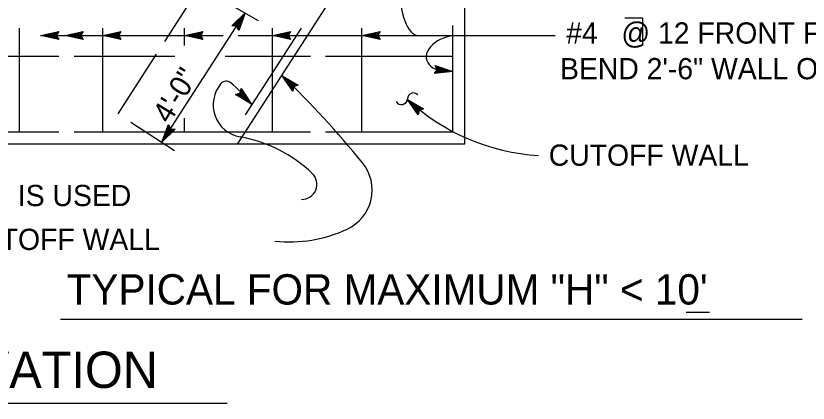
# Model space of a CAD drawing. Extents: x -894 to 866, y -476 to 714.
# Drawn here: x 258.1 to 519.6, y 206.9 to 334.6 of the extents above; entities that cross this region are included whole.
import ezdxf

# ---------------------------------------------------------------- set-up
doc = ezdxf.new("R2010")
doc.units = 0
for name, color, linetype in [('56 Stage 3 Anno', 7, 'Continuous'), ('57 Undefined', 7, 'Continuous'), ('60 Nongeo Data', 7, 'Continuous')]:
    doc.layers.add(name, color=color, linetype=linetype)

msp = doc.modelspace()

# ---------------------------------------------------------------- linework, layer by layer
at = {"layer": '56 Stage 3 Anno'}
for p, q in [((323.17, 341.63), (338.1, 333.14)), ((306.27, 293), (333.76, 335.61)), ((329.38, 331.29), (333.76, 335.61)), ((333.76, 335.61), (331.62, 329.85)), ((329.8, 331.28), (333.01, 334.45)), ((330.22, 331.28), (332.26, 333.29)), ((330.61, 331.24), (331.51, 332.13)), ((331.51, 332.13), (331.08, 330.97)), ((332.26, 333.29), (331.25, 330.57)), ((333.01, 334.44), (331.45, 330.24)), ((330.94, 331.24), (329.38, 331.29)), ((329.38, 331.29), (329.38, 331.29)), ((331.62, 329.85), (330.94, 331.24)), ((331.62, 329.85), (331.62, 329.85)), ((266.22, 328.13), (272.22, 329.46)), ((266.22, 328.13), (286.76, 328.13)), ((272.22, 326.79), (266.22, 328.13)), ((266.22, 328.13), (266.22, 328.13)), ((272.01, 327.15), (267.6, 328.13)), ((267.62, 328.14), (271.99, 329.1)), ((268.99, 328.13), (271.81, 328.76)), ((271.77, 327.51), (268.99, 328.13)), ((270.37, 328.13), (271.58, 328.4)), ((271.6, 327.86), (270.37, 328.13)), ((272.22, 329.46), (271.42, 328.13)), ((271.42, 328.13), (272.22, 326.79)), ((272.22, 329.46), (272.22, 329.46)), ((274.24, 328.13), (280.24, 329.46)), ((280.24, 326.79), (274.24, 328.13)), ((274.24, 328.13), (274.24, 328.13)), ((280.02, 327.15), (275.62, 328.13)), ((275.63, 328.14), (280, 329.1)), ((277, 328.13), (279.82, 328.76)), ((279.78, 327.51), (277, 328.13)), ((278.38, 328.13), (279.59, 328.4)), ((279.61, 327.86), (278.38, 328.13)), ((280.24, 329.46), (279.44, 328.13)), ((279.44, 328.13), (280.24, 326.79)), ((280.24, 329.46), (280.24, 329.46)), ((286.76, 328.13), (292.76, 329.46)), ((286.76, 328.13), (313.76, 328.13)), ((292.76, 326.79), (286.76, 328.13)), ((286.76, 328.13), (286.76, 328.13)), ((292.54, 327.15), (288.14, 328.13)), ((288.15, 328.14), (292.52, 329.1)), ((289.52, 328.13), (292.35, 328.76)), ((292.31, 327.51), (289.52, 328.13)), ((290.9, 328.13), (292.11, 328.4)), ((292.13, 327.86), (290.9, 328.13)), ((292.76, 329.46), (291.96, 328.13)), ((291.96, 328.13), (292.76, 326.79)), ((292.76, 329.46), (292.76, 329.46)), ((313.76, 328.13), (319.76, 329.46)), ((319.76, 326.79), (313.76, 328.13)), ((313.76, 328.13), (313.76, 328.13)), ((313.76, 328.13), (326.47, 328.13)), ((319.54, 327.15), (315.14, 328.13)), ((315.15, 328.14), (319.52, 329.1)), ((316.52, 328.13), (319.35, 328.76)), ((319.31, 327.51), (316.52, 328.13)), ((317.9, 328.13), (319.11, 328.4)), ((319.13, 327.86), (317.9, 328.13)), ((319.76, 329.46), (318.96, 328.13)), ((318.96, 328.13), (319.76, 326.79)), ((319.76, 329.46), (319.76, 329.46)), ((331.47, 328.13), (342.76, 328.13)), ((342.76, 328.13), (348.76, 329.46)), ((342.76, 328.13), (372.26, 328.13)), ((348.76, 326.79), (342.76, 328.13)), ((342.76, 328.13), (342.76, 328.13)), ((348.54, 327.15), (344.14, 328.13)), ((344.15, 328.14), (348.52, 329.1)), ((345.52, 328.13), (348.35, 328.76)), ((348.31, 327.51), (345.52, 328.13)), ((346.9, 328.13), (348.11, 328.4)), ((348.13, 327.86), (346.9, 328.13)), ((348.76, 329.46), (347.96, 328.13)), ((347.96, 328.13), (348.76, 326.79)), ((348.76, 329.46), (348.76, 329.46)), ((372.26, 328.13), (378.26, 329.46)), ((372.26, 328.13), (436.06, 328.13)), ((378.26, 326.79), (372.26, 328.13)), ((372.26, 328.13), (372.26, 328.13)), ((378.04, 327.15), (373.64, 328.13)), ((373.65, 328.14), (378.02, 329.1)), ((375.02, 328.13), (377.85, 328.76)), ((377.81, 327.51), (375.02, 328.13)), ((376.4, 328.13), (377.61, 328.4)), ((377.63, 327.86), (376.4, 328.13)), ((378.26, 329.46), (377.46, 328.13)), ((377.46, 328.13), (378.26, 326.79)), ((378.26, 329.46), (378.26, 329.46)), ((272.22, 326.79), (272.22, 326.79)), ((280.24, 326.79), (280.24, 326.79)), ((292.76, 326.79), (292.76, 326.79)), ((319.76, 326.79), (319.76, 326.79)), ((348.76, 326.79), (348.76, 326.79)), ((378.26, 326.79), (378.26, 326.79)), ((396.23, 315.6), (397.17, 316.84)), ((397.17, 316.84), (396.52, 318.25)), ((396.52, 318.25), (396.52, 318.25)), ((396.52, 318.25), (402.33, 316.27)), ((396.69, 317.88), (400.96, 316.42)), ((399.59, 316.57), (396.71, 316.26)), ((396.89, 317.49), (399.59, 316.57)), ((398.22, 316.72), (396.98, 316.59)), ((397.02, 317.13), (398.22, 316.72)), ((349.45, 309.83), (345.97, 314.9)), ((345.97, 314.9), (345.97, 314.9)), ((345.97, 314.9), (351.27, 311.78)), ((349.53, 310.23), (346.98, 313.96)), ((346.99, 313.95), (350.85, 311.68)), ((402.33, 316.27), (396.23, 315.6)), ((396.23, 315.6), (396.23, 315.6)), ((400.95, 316.42), (396.5, 315.93)), ((402.33, 316.27), (402.33, 316.27)), ((349.6, 310.66), (347.99, 313.01)), ((347.99, 313.01), (350.48, 311.54)), ((349.71, 311.03), (349, 312.07)), ((349, 312.07), (350.07, 311.44)), ((349.77, 311.35), (349.45, 309.83)), ((351.27, 311.78), (349.77, 311.35)), ((351.27, 311.78), (351.27, 311.78)), ((330.57, 308.71), (332.06, 309.12)), ((335.82, 305.52), (330.57, 308.71)), ((330.57, 308.71), (330.57, 308.71)), ((334.81, 306.48), (330.98, 308.81)), ((333.83, 307.43), (331.35, 308.94)), ((332.83, 308.39), (331.77, 309.03)), ((332.06, 309.12), (332.41, 310.64)), ((332.13, 309.44), (332.83, 308.39)), ((332.24, 309.81), (333.83, 307.43)), ((332.32, 310.23), (334.82, 306.48)), ((332.41, 310.64), (332.41, 310.64)), ((332.41, 310.64), (335.82, 305.52)), ((349.45, 309.83), (349.45, 309.83)), ((390.84, 302.03), (387.36, 307.1)), ((387.36, 307.1), (387.36, 307.1)), ((387.36, 307.1), (392.66, 303.99)), ((390.92, 302.44), (388.37, 306.16)), ((388.38, 306.16), (392.24, 303.89)), ((335.82, 305.52), (335.82, 305.52)), ((390.99, 302.86), (389.38, 305.22)), ((389.38, 305.22), (391.87, 303.75)), ((391.1, 303.24), (390.39, 304.28)), ((390.39, 304.28), (391.46, 303.65)), ((391.16, 303.56), (390.84, 302.03)), ((392.66, 303.99), (391.16, 303.56)), ((392.66, 303.99), (392.66, 303.99)), ((390.84, 302.03), (390.84, 302.03)), ((296.06, 299.59), (310.47, 290.29)), ((306.27, 293), (308.41, 298.77)), ((307.02, 294.17), (308.58, 298.37)), ((308.41, 298.77), (308.41, 298.77)), ((308.41, 298.77), (309.09, 297.37)), ((310.65, 297.32), (306.27, 293)), ((310.24, 297.33), (307.02, 294.16)), ((307.77, 295.32), (308.78, 298.04)), ((309.81, 297.33), (307.77, 295.32)), ((308.52, 296.48), (308.95, 297.64)), ((309.42, 297.37), (308.52, 296.48)), ((309.09, 297.37), (310.65, 297.32)), ((310.65, 297.32), (310.65, 297.32)), ((306.27, 293), (306.27, 293))]:
    msp.add_line(p, q, dxfattribs=at)
for centre, radius, start, end in [((122.29, 82.29), 322.75, 39.1797, 46.0927), ((333.96, 305.31), 10.76, 139.4844, 259.8099), ((327.53, 310.8), 2.31, 49.3162, 139.4844), ((295.01, 272.97), 52.2, 38.5795, 49.3162), ((389.31, 307.2), 2, 45.5512, 176.9367), ((385.32, 307.38), 2, 208.9278, 357.7592), ((434.68, 357.89), 69.41, 227.023, 266.6532), ((323.79, 248.76), 46.7, 46.5616, 79.8099), ((361.47, 277.21), 14.2, 294.9365, 39.1797), ((352.5, 279.08), 4.95, 268.693, 46.5616), ((348.22, 305.7), 45.62, 264.1906, 294.9365)]:
    msp.add_arc(centre, radius, start, end, dxfattribs=at)
for centre, major_axis, ratio, start_param, end_param in [((392.12, 347.73), (1.28, 19.6), 0.374428, 1.739541, 3.151297), ((401.94, 322.26), (-8.3, -2.13), 0.659076, 4.351661, 7.515272)]:
    msp.add_ellipse(centre, major_axis=major_axis, ratio=ratio, start_param=start_param, end_param=end_param, dxfattribs=at)
at = {"layer": '57 Undefined'}
for p, q in [((465.06, 333.91), (459.06, 333.91)), ((465.06, 324.91), (465.06, 333.91)), ((479.28, 236.97), (487.05, 236.97)), ((272.78, 234.58), (517.6, 234.58)), ((176.3, 206.94), (327.81, 206.94))]:
    msp.add_line(p, q, dxfattribs=at)
at = {"layer": '60 Nongeo Data'}
for p, q in [((406.26, 292.28), (406.26, 461.78)), ((331.2, 292.28), (406.26, 408.63)), ((307.24, 326.15), (318.82, 344.11)), ((259.26, 296.28), (259.26, 330.56)), ((286.76, 296.28), (286.76, 330.56)), ((313.76, 324.8), (313.76, 330.56)), ((333.87, 301.95), (352.35, 330.6)), ((342.76, 296.28), (342.76, 330.56)), ((372.26, 296.28), (372.26, 330.56)), ((402.26, 296.28), (402.26, 331.41)), ((291.85, 302.3), (304.53, 321.95)), ((272.28, 321.28), (216.61, 321.28)), ((310.57, 321.28), (277.28, 321.28)), ((355.27, 321.28), (327.2, 321.28)), ((402.26, 321.28), (360.27, 321.28)), ((313.76, 296.28), (313.76, 300.89)), ((272.28, 296.28), (216.61, 296.28)), ((355.27, 296.28), (277.28, 296.28)), ((402.26, 296.28), (360.27, 296.28)), ((406.26, 292.28), (-8.74, 292.28))]:
    msp.add_line(p, q, dxfattribs=at)

# ---------------------------------------------------------------- texts
at = {"layer": '57 Undefined'}
for s, height, p in [('#4   @ 12 FRONT FACE,', 7, (439.71, 325.48)), ('BEND 2\'-6" WALL OR APRON', 7, (437.67, 313.72)), ('CUTOFF WALL', 7, (433.96, 285.21)), ('2-#4 IF ALTERNATIVE BOTTOM IS USED', 7, (117.25, 271.9)), ('ALTERNATIVE BOTTOM OF CUTOFF WALL', 7, (114.73, 257.44)), ('TYPICAL FOR MAXIMUM "H" < 10\'', 10, (274.84, 239.45)), ('END ELEVATION', 12, (176.54, 211.94))]:
    msp.add_text(s, height=height, dxfattribs=at).set_placement(p)
msp.add_text('4\'-0"', height=7, rotation=58.6046, dxfattribs=at).set_placement((308.75, 298.75))

doc.saveas('drawing.dxf')
